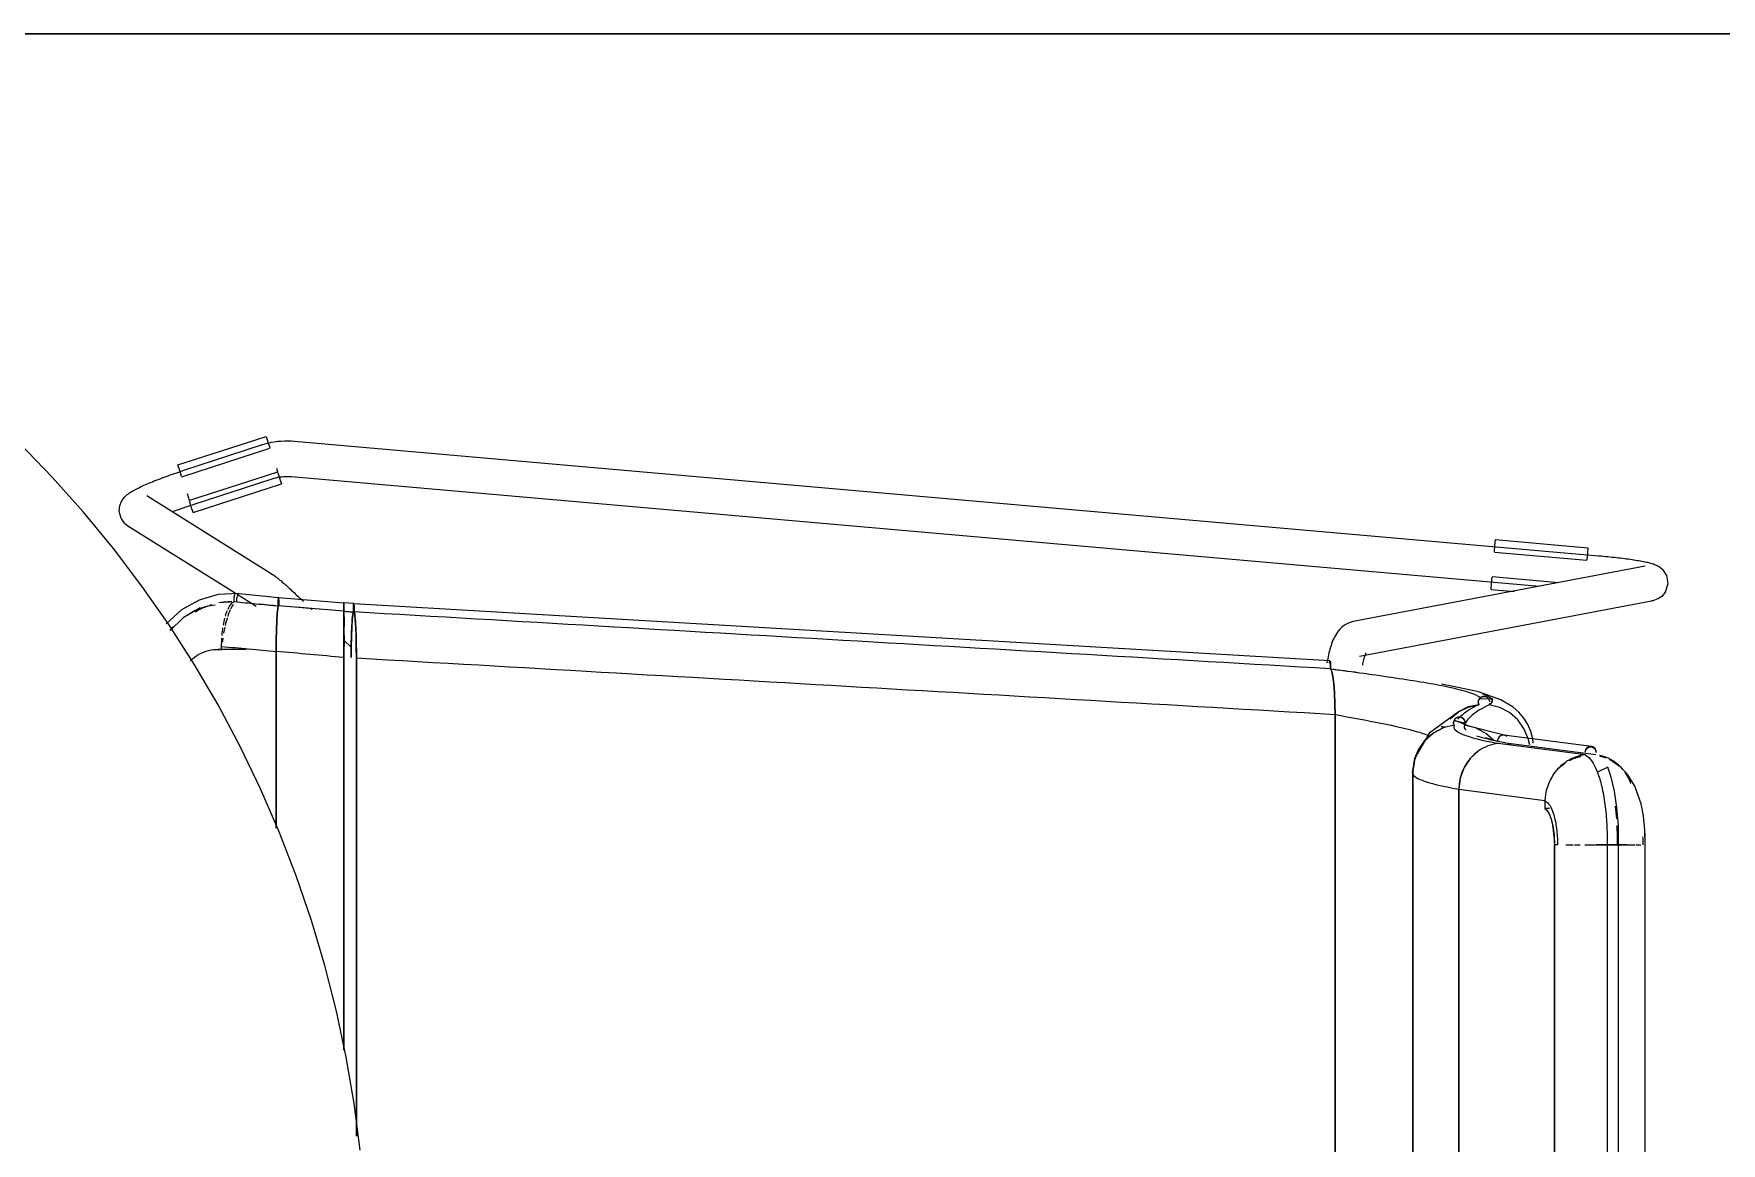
# Model space of a CAD drawing. Header units: millimetres. Extents: x 79795 to 317870, y -36033 to 97293.
# Drawn here: x 160103 to 160677, y 22878 to 23255 of the extents above; entities that cross this region are included whole.
import ezdxf

# ---------------------------------------------------------------- set-up
doc = ezdxf.new("R2010")
doc.units = ezdxf.units.MM
doc.header["$MEASUREMENT"] = 0
doc.layers.add('CSM-STL-XX-ZZ-M3-A-XXXX-00001_detached _19_04_21__rvt-1-Level 4$0$I-WALL', color=7, linetype='CONTINUOUS', lineweight=9)
doc.layers.add('I-FURN', color=8, linetype='CONTINUOUS', lineweight=9)

msp = doc.modelspace()

# ---------------------------------------------------------------- linework, layer by layer
at = {"layer": 'CSM-STL-XX-ZZ-M3-A-XXXX-00001_detached _19_04_21__rvt-1-Level 4$0$I-WALL', "lineweight": 30}
msp.add_line((156862.83, 23255.33), (161148.83, 23255.33), dxfattribs=at)
at = {"layer": 'I-FURN'}
for p, q in [((160152.34, 23108.76), (160182.35, 23118.45)), ((160182.35, 23118.45), (160182.98, 23116.5)), ((160184.07, 23116.32), (160182.95, 23116.08)), ((160182.98, 23116.5), (160183.61, 23114.52)), ((160185.2, 23116.52), (160184.07, 23116.32)), ((160186.33, 23116.67), (160185.2, 23116.52)), ((160187.47, 23116.77), (160186.33, 23116.67)), ((160188.61, 23116.83), (160187.47, 23116.77)), ((160189.75, 23116.85), (160188.61, 23116.83)), ((160190.89, 23116.81), (160189.75, 23116.85)), ((160192.03, 23116.74), (160190.89, 23116.81)), ((160635.35, 23077.79), (160192.03, 23116.73)), ((160109.63, 23104.61), (160098.51, 23116.1)), ((160153.64, 23104.72), (160183.65, 23114.41)), ((160180.71, 23115.45), (160153.89, 23106.74)), ((160180.75, 23115.46), (160180.71, 23115.45)), ((160181.85, 23115.79), (160180.75, 23115.46)), ((160182.95, 23116.08), (160181.85, 23115.79)), ((160147.66, 23104.58), (160148.36, 23104.84)), ((160148.36, 23104.84), (160149.06, 23105.09)), ((160149.06, 23105.09), (160149.78, 23105.35)), ((160149.78, 23105.35), (160150.5, 23105.6)), ((160150.5, 23105.6), (160151.23, 23105.85)), ((160151.23, 23105.85), (160151.96, 23106.1)), ((160151.96, 23106.1), (160152.7, 23106.34)), ((160152.97, 23106.81), (160152.34, 23108.76)), ((160152.7, 23106.34), (160153.44, 23106.59)), ((160153.61, 23104.84), (160152.97, 23106.81)), ((160153.44, 23106.59), (160153.89, 23106.74)), ((160186.26, 23106.34), (160156.25, 23096.65)), ((160185.85, 23107.6), (160186.22, 23106.43)), ((160186.29, 23106.22), (160186.93, 23104.25)), ((160186.34, 23104.54), (160186.99, 23104.65)), ((160186.99, 23104.65), (160187.65, 23104.74)), ((160187.65, 23104.74), (160188.31, 23104.8)), ((160188.31, 23104.8), (160188.97, 23104.84)), ((160188.97, 23104.84), (160189.63, 23104.85)), ((160189.63, 23104.85), (160190.29, 23104.83)), ((160190.29, 23104.83), (160190.96, 23104.78)), ((160190.96, 23104.78), (160190.98, 23104.78)), ((160190.98, 23104.78), (160615.33, 23067.5)), ((160120.29, 23092.68), (160109.63, 23104.61)), ((160135.11, 23098.66), (160135.51, 23098.97)), ((160135.51, 23098.97), (160135.9, 23099.25)), ((160135.9, 23099.25), (160136.29, 23099.51)), ((160136.29, 23099.51), (160136.68, 23099.75)), ((160136.68, 23099.75), (160137.08, 23099.98)), ((160137.08, 23099.98), (160137.49, 23100.22)), ((160137.49, 23100.22), (160137.92, 23100.44)), ((160137.92, 23100.44), (160138.36, 23100.67)), ((160138.36, 23100.67), (160138.81, 23100.9)), ((160138.81, 23100.9), (160139.29, 23101.13)), ((160139.29, 23101.13), (160139.78, 23101.37)), ((160139.78, 23101.37), (160140.29, 23101.6)), ((160140.29, 23101.6), (160140.82, 23101.84)), ((160140.82, 23101.84), (160141.36, 23102.08)), ((160141.36, 23102.08), (160141.92, 23102.32)), ((160141.92, 23102.32), (160142.5, 23102.57)), ((160142.5, 23102.57), (160143.1, 23102.81)), ((160143.1, 23102.81), (160143.71, 23103.06)), ((160143.71, 23103.06), (160144.33, 23103.31)), ((160144.33, 23103.31), (160144.97, 23103.57)), ((160144.97, 23103.57), (160145.63, 23103.82)), ((160145.63, 23103.82), (160146.29, 23104.07)), ((160146.29, 23104.07), (160146.97, 23104.33)), ((160146.97, 23104.33), (160147.66, 23104.58)), ((160155.47, 23099.05), (160156.22, 23096.75)), ((160157.55, 23092.61), (160187.56, 23102.29)), ((160157.6, 23095.32), (160184.42, 23104.04)), ((160184.42, 23104.04), (160185.05, 23104.23)), ((160185.05, 23104.23), (160185.69, 23104.4)), ((160185.69, 23104.4), (160186.34, 23104.54)), ((160186.93, 23104.25), (160187.56, 23102.29)), ((160132.44, 23092.93), (160132.61, 23094.91)), ((160132.61, 23094.91), (160133.13, 23096.29)), ((160133.13, 23096.29), (160133.7, 23097.2)), ((160133.7, 23097.2), (160134.22, 23097.83)), ((160134.22, 23097.83), (160134.68, 23098.29)), ((160134.68, 23098.29), (160135.11, 23098.66)), ((160185.33, 23070.94), (160141.74, 23098.25)), ((160151.25, 23093.12), (160151.89, 23093.35)), ((160151.89, 23093.35), (160152.53, 23093.59)), ((160152.53, 23093.59), (160153.19, 23093.82)), ((160153.19, 23093.82), (160153.85, 23094.06)), ((160153.85, 23094.06), (160154.53, 23094.29)), ((160154.53, 23094.29), (160155.21, 23094.53)), ((160155.21, 23094.53), (160155.89, 23094.76)), ((160155.89, 23094.76), (160156.58, 23094.99)), ((160156.92, 23094.56), (160156.29, 23096.53)), ((160156.58, 23094.99), (160157.27, 23095.22)), ((160157.55, 23092.61), (160156.92, 23094.56)), ((160157.27, 23095.22), (160157.6, 23095.32)), ((160130.47, 23080.33), (160120.29, 23092.68)), ((160133.02, 23090.7), (160132.44, 23092.93)), ((160134.25, 23088.97), (160133.02, 23090.7)), ((160134.25, 23088.97), (160135.37, 23088.08)), ((160135.37, 23088.08), (160172.14, 23065.05)), ((160150.63, 23092.88), (160151.25, 23093.12)), ((160600.15, 23081.32), (160600.33, 23083.36)), ((160600.33, 23083.36), (160631.74, 23080.6)), ((160140.14, 23067.59), (160130.47, 23080.33)), ((160599.96, 23079.13), (160631.37, 23076.37)), ((160599.97, 23079.25), (160600.15, 23081.32)), ((160631.56, 23078.56), (160631.38, 23076.49)), ((160631.74, 23080.6), (160631.56, 23078.56)), ((160635.51, 23077.77), (160635.35, 23077.79)), ((160636.26, 23077.71), (160635.51, 23077.77)), ((160637.01, 23077.64), (160636.26, 23077.71)), ((160637.76, 23077.56), (160637.01, 23077.64)), ((160638.5, 23077.49), (160637.76, 23077.56)), ((160639.24, 23077.41), (160638.5, 23077.49)), ((160639.97, 23077.33), (160639.24, 23077.41)), ((160640.7, 23077.26), (160639.97, 23077.33)), ((160641.42, 23077.17), (160640.7, 23077.26)), ((160642.13, 23077.09), (160641.42, 23077.17)), ((160642.83, 23077.01), (160642.13, 23077.09)), ((160643.51, 23076.92), (160642.83, 23077.01)), ((160644.19, 23076.83), (160643.51, 23076.92)), ((160644.85, 23076.75), (160644.19, 23076.83)), ((160645.5, 23076.66), (160644.85, 23076.75)), ((160646.14, 23076.57), (160645.5, 23076.66)), ((160646.76, 23076.48), (160646.14, 23076.57)), ((160647.36, 23076.39), (160646.76, 23076.48)), ((160647.95, 23076.29), (160647.36, 23076.39)), ((160648.51, 23076.2), (160647.95, 23076.29)), ((160649.06, 23076.11), (160648.51, 23076.2)), ((160649.6, 23076.02), (160649.06, 23076.11)), ((160650.11, 23075.92), (160649.6, 23076.02)), ((160185.33, 23070.94), (160185.65, 23070.73)), ((160185.65, 23070.73), (160185.91, 23070.54)), ((160185.91, 23070.54), (160186.14, 23070.37)), ((160186.14, 23070.37), (160186.36, 23070.2)), ((160651.2, 23074.31), (160551.91, 23055.49)), ((160599.03, 23068.49), (160599.21, 23070.56)), ((160621.7, 23068.71), (160599.22, 23070.68)), ((160650.61, 23075.83), (160650.11, 23075.92)), ((160651.09, 23075.73), (160650.61, 23075.83)), ((160651.55, 23075.63), (160651.09, 23075.73)), ((160651.99, 23075.54), (160651.55, 23075.63)), ((160652.42, 23075.43), (160651.99, 23075.54)), ((160652.83, 23075.33), (160652.42, 23075.43)), ((160653.23, 23075.22), (160652.83, 23075.33)), ((160653.63, 23075.11), (160653.23, 23075.22)), ((160654.02, 23074.98), (160653.63, 23075.11)), ((160654.43, 23074.84), (160654.02, 23074.98)), ((160654.85, 23074.67), (160654.43, 23074.84)), ((160655.33, 23074.46), (160654.85, 23074.67)), ((160655.89, 23074.15), (160655.33, 23074.46)), ((160656.59, 23073.68), (160655.89, 23074.15)), ((160657.5, 23072.82), (160656.59, 23073.68)), ((160658.54, 23071.17), (160657.5, 23072.82)), ((160659.03, 23068.4), (160658.54, 23071.17)), ((160149.3, 23054.46), (160140.14, 23067.59)), ((160166.09, 23064.71), (160159.57, 23062.83)), ((160172.99, 23064.99), (160166.09, 23064.71)), ((160172.1, 23065.12), (160186.59, 23063.69)), ((160172.51, 23064.81), (160178.95, 23060.77)), ((160186.36, 23070.2), (160186.58, 23070.02)), ((160186.58, 23070.02), (160186.81, 23069.83)), ((160186.81, 23069.83), (160187.05, 23069.63)), ((160187.05, 23069.63), (160187.3, 23069.41)), ((160187.3, 23069.41), (160187.57, 23069.18)), ((160187.57, 23069.18), (160187.85, 23068.94)), ((160187.85, 23068.94), (160188.14, 23068.68)), ((160188.14, 23068.68), (160188.45, 23068.41)), ((160188.45, 23068.41), (160188.78, 23068.12)), ((160188.78, 23068.12), (160189.11, 23067.82)), ((160189.11, 23067.82), (160189.46, 23067.5)), ((160189.46, 23067.5), (160189.83, 23067.17)), ((160189.83, 23067.17), (160190.21, 23066.83)), ((160190.21, 23066.83), (160190.6, 23066.48)), ((160190.6, 23066.48), (160191, 23066.11)), ((160191, 23066.11), (160191.41, 23065.73)), ((160191.41, 23065.73), (160191.84, 23065.33)), ((160191.84, 23065.33), (160192.27, 23064.93)), ((160192.27, 23064.93), (160192.72, 23064.52)), ((160192.72, 23064.52), (160193.17, 23064.1)), ((160598.85, 23066.45), (160599.03, 23068.49)), ((160598.85, 23066.45), (160606.74, 23065.76)), ((160658.19, 23065.65), (160656.87, 23064.08)), ((160658.19, 23065.65), (160659.03, 23068.4)), ((160153.55, 23059.44), (160148.4, 23054.7)), ((160159.57, 23062.83), (160153.55, 23059.44)), ((160159.97, 23060.12), (160154.14, 23056.76)), ((160186.31, 23059.95), (160186.13, 23058.22)), ((160186.13, 23058.23), (160186.31, 23059.95)), ((160186.5, 23060.84), (160186.31, 23059.95)), ((160186.31, 23059.96), (160186.5, 23060.84)), ((160186.5, 23062.76), (160186.49, 23062.3)), ((160186.49, 23062.3), (160186.5, 23062.75)), ((160186.49, 23062.3), (160186.49, 23061.81)), ((160186.49, 23061.81), (160186.49, 23062.3)), ((160186.49, 23061.81), (160186.49, 23061.31)), ((160186.49, 23061.31), (160186.49, 23061.81)), ((160186.49, 23061.31), (160186.5, 23060.84)), ((160186.5, 23060.84), (160186.49, 23061.31)), ((160186.52, 23063.14), (160186.5, 23062.76)), ((160186.5, 23062.75), (160186.52, 23063.13)), ((160186.54, 23063.44), (160186.52, 23063.14)), ((160186.52, 23063.13), (160186.54, 23063.43)), ((160186.57, 23063.63), (160186.54, 23063.44)), ((160186.59, 23063.69), (160186.57, 23063.63)), ((160186.57, 23063.62), (160186.59, 23063.69)), ((160186.62, 23063.63), (160186.59, 23063.69)), ((160186.59, 23063.69), (160208.79, 23061.87)), ((160186.59, 23063.69), (160186.62, 23063.63)), ((160186.64, 23063.44), (160186.62, 23063.63)), ((160186.62, 23063.63), (160186.64, 23063.44)), ((160186.66, 23063.15), (160186.64, 23063.44)), ((160186.64, 23063.44), (160186.66, 23063.15)), ((160186.69, 23062.32), (160186.68, 23062.77)), ((160186.68, 23062.76), (160186.69, 23062.31)), ((160186.7, 23061.83), (160186.69, 23062.32)), ((160186.69, 23062.31), (160186.7, 23061.82)), ((160186.69, 23061.33), (160186.7, 23061.83)), ((160186.7, 23061.82), (160186.69, 23061.33)), ((160186.69, 23060.86), (160186.69, 23061.33)), ((160186.69, 23061.33), (160186.69, 23060.85)), ((160193.17, 23064.1), (160193.63, 23063.66)), ((160193.63, 23063.66), (160194.1, 23063.22)), ((160194.1, 23063.22), (160194.58, 23062.77)), ((160194.58, 23062.77), (160195.06, 23062.32)), ((160197.55, 23059.96), (160198.06, 23059.48)), ((160208.77, 23058.14), (160208.79, 23059.03)), ((160208.79, 23059.03), (160208.77, 23058.14)), ((160208.8, 23061.8), (160208.79, 23061.87)), ((160208.79, 23061.87), (160208.79, 23061.8)), ((160212.15, 23061.59), (160208.79, 23061.86)), ((160208.79, 23061.8), (160208.79, 23061.86)), ((160208.79, 23061.86), (160208.8, 23061.79)), ((160208.79, 23061.61), (160208.79, 23061.8)), ((160208.79, 23061.8), (160208.79, 23061.61)), ((160208.79, 23061.32), (160208.79, 23061.61)), ((160208.79, 23061.61), (160208.79, 23061.32)), ((160208.79, 23060.93), (160208.79, 23061.32)), ((160208.79, 23061.32), (160208.79, 23060.94)), ((160208.79, 23060.94), (160208.79, 23060.49)), ((160208.79, 23060.48), (160208.79, 23060.93)), ((160208.79, 23060.49), (160208.79, 23060)), ((160208.79, 23059.99), (160208.79, 23060.48)), ((160208.79, 23060), (160208.79, 23059.5)), ((160208.79, 23059.5), (160208.79, 23059.99)), ((160208.79, 23059.03), (160208.79, 23059.5)), ((160208.79, 23059.5), (160208.79, 23059.03)), ((160208.8, 23061.61), (160208.8, 23061.8)), ((160208.8, 23061.79), (160208.8, 23061.6)), ((160208.8, 23061.31), (160208.8, 23061.61)), ((160208.8, 23061.6), (160208.8, 23061.31)), ((160208.8, 23061.31), (160208.8, 23060.93)), ((160208.8, 23060.93), (160208.8, 23061.31)), ((160208.8, 23060.93), (160208.8, 23060.48)), ((160208.8, 23060.48), (160208.8, 23060.93)), ((160208.8, 23060.48), (160208.8, 23059.99)), ((160208.8, 23059.99), (160208.8, 23060.48)), ((160208.8, 23059.99), (160208.8, 23059.49)), ((160208.8, 23059.49), (160208.8, 23059.99)), ((160208.8, 23059.49), (160208.8, 23059.02)), ((160208.8, 23059.02), (160208.8, 23059.49)), ((160212.05, 23058.75), (160211.84, 23057.85)), ((160212.05, 23060.2), (160212.04, 23059.71)), ((160212.04, 23059.71), (160212.04, 23059.22)), ((160212.04, 23059.22), (160212.05, 23058.75)), ((160212.06, 23060.66), (160212.05, 23060.2)), ((160212.08, 23061.04), (160212.06, 23060.66)), ((160212.1, 23061.33), (160212.08, 23061.04)), ((160212.12, 23061.52), (160212.1, 23061.33)), ((160212.15, 23061.59), (160212.12, 23061.52)), ((160212.15, 23061.59), (160544.06, 23042.3)), ((160212.18, 23061.52), (160212.15, 23061.59)), ((160212.21, 23061.34), (160212.18, 23061.52)), ((160212.23, 23061.04), (160212.21, 23061.34)), ((160212.25, 23060.66), (160212.23, 23061.04)), ((160212.26, 23060.21), (160212.25, 23060.66)), ((160212.25, 23058.76), (160212.26, 23059.23)), ((160212.46, 23057.87), (160212.25, 23058.76)), ((160212.26, 23059.72), (160212.26, 23060.21)), ((160212.26, 23059.23), (160212.26, 23059.72)), ((160554.14, 23043.7), (160653.43, 23062.52)), ((160653.85, 23062.6), (160653.43, 23062.52)), ((160654.37, 23062.74), (160653.85, 23062.6)), ((160654.99, 23062.95), (160654.37, 23062.74)), ((160655.79, 23063.33), (160654.99, 23062.95)), ((160656.87, 23064.08), (160655.79, 23063.33)), ((160157.92, 23040.99), (160149.3, 23054.46)), ((160154.14, 23056.76), (160149.67, 23052.49)), ((160185.98, 23055.74), (160185.86, 23052.64)), ((160185.86, 23052.71), (160185.98, 23055.74)), ((160186.13, 23058.22), (160185.98, 23055.74)), ((160185.98, 23055.78), (160186.13, 23058.22)), ((160208.74, 23050.76), (160208.75, 23053.89)), ((160208.75, 23053.89), (160208.74, 23050.76)), ((160208.75, 23053.89), (160208.76, 23056.39)), ((160208.76, 23056.39), (160208.75, 23053.89)), ((160208.76, 23056.39), (160208.77, 23058.14)), ((160208.77, 23058.14), (160208.76, 23056.39)), ((160208.82, 23058.12), (160208.83, 23056.37)), ((160208.83, 23056.37), (160208.82, 23058.12)), ((160208.83, 23056.37), (160208.84, 23053.87)), ((160208.84, 23053.88), (160208.83, 23056.37)), ((160211.49, 23053.6), (160211.36, 23050.48)), ((160211.65, 23056.1), (160211.49, 23053.6)), ((160211.84, 23057.85), (160211.65, 23056.1)), ((160212.66, 23056.12), (160212.46, 23057.87)), ((160212.82, 23053.62), (160212.66, 23056.12)), ((160212.94, 23050.48), (160212.82, 23053.62)), ((160547.95, 23053.44), (160547.43, 23052.92)), ((160548.55, 23053.95), (160547.95, 23053.44)), ((160549.24, 23054.43), (160548.55, 23053.95)), ((160550.03, 23054.87), (160549.24, 23054.43)), ((160550.92, 23055.24), (160550.03, 23054.87)), ((160551.91, 23055.49), (160550.92, 23055.24)), ((160185.76, 23045.46), (160185.79, 23049.11)), ((160185.79, 23049.1), (160185.76, 23045.34)), ((160185.86, 23052.64), (160185.79, 23049.2)), ((160185.79, 23049.2), (160185.86, 23052.64)), ((160208.74, 23050.76), (160208.73, 23047.19)), ((160208.73, 23047.19), (160208.74, 23050.75)), ((160211.41, 23046.63), (160208.73, 23049.2)), ((160208.85, 23050.75), (160208.86, 23047.19)), ((160208.86, 23047.19), (160208.85, 23050.75)), ((160211.36, 23050.48), (160211.29, 23046.93)), ((160213.02, 23046.92), (160212.94, 23050.48)), ((160544.42, 23047.39), (160544.23, 23046.79)), ((160544.63, 23047.98), (160544.42, 23047.39)), ((160544.85, 23048.56), (160544.63, 23047.98)), ((160545.08, 23049.13), (160544.85, 23048.56)), ((160545.33, 23049.69), (160545.08, 23049.13)), ((160545.61, 23050.25), (160545.33, 23049.69)), ((160545.9, 23050.78), (160545.61, 23050.25)), ((160546.22, 23051.32), (160545.9, 23050.78)), ((160546.58, 23051.86), (160546.22, 23051.32)), ((160546.98, 23052.39), (160546.58, 23051.86)), ((160547.43, 23052.92), (160546.98, 23052.39)), ((160175.72, 23046.05), (160165.97, 23046.05)), ((160167.21, 23045.99), (160167.21, 23047.04)), ((160185.76, 22985.23), (160185.76, 23045.46)), ((160185.76, 23045.34), (160185.76, 22985.23)), ((160208.73, 23043.4), (160208.73, 23047.19)), ((160208.73, 23047.19), (160208.73, 23043.4)), ((160208.73, 22909.76), (160208.73, 23043.4)), ((160208.73, 23043.4), (160208.73, 22909.76)), ((160211.29, 23046.93), (160211.26, 23043.25)), ((160213.05, 23043.14), (160213.02, 23046.92)), ((160213.05, 22880.54), (160213.05, 23043.14)), ((160213.05, 23043.14), (160213.05, 22880.54)), ((160543.15, 23042.2), (160543.04, 23041.49)), ((160543.28, 23042.89), (160543.15, 23042.2)), ((160543.41, 23043.57), (160543.28, 23042.89)), ((160543.56, 23044.24), (160543.41, 23043.57)), ((160543.71, 23044.9), (160543.56, 23044.24)), ((160543.87, 23045.54), (160543.71, 23044.9)), ((160544.04, 23046.17), (160543.87, 23045.54)), ((160543.88, 23041.39), (160543.91, 23041.77)), ((160543.91, 23041.76), (160543.88, 23041.38)), ((160543.91, 23041.77), (160543.96, 23042.06)), ((160543.96, 23042.05), (160543.91, 23041.76)), ((160544.06, 23042.3), (160544.01, 23042.24)), ((160544.01, 23042.24), (160544.06, 23042.3)), ((160544.23, 23046.79), (160544.04, 23046.17)), ((160544.17, 23042.04), (160544.21, 23041.74)), ((160544.21, 23041.74), (160544.17, 23042.03)), ((160544.24, 23041.35), (160544.21, 23041.74)), ((160544.21, 23041.74), (160544.24, 23041.35)), ((160555.27, 23041.62), (160555.17, 23041.15)), ((160555.37, 23042.07), (160555.27, 23041.62)), ((160555.48, 23042.49), (160555.37, 23042.07)), ((160555.59, 23042.89), (160555.48, 23042.49)), ((160555.69, 23043.25), (160555.59, 23042.89)), ((160555.8, 23043.59), (160555.69, 23043.25)), ((160555.91, 23043.89), (160555.8, 23043.59)), ((160556.01, 23044.16), (160555.91, 23043.89)), ((160556.1, 23044.39), (160556.01, 23044.16)), ((160556.19, 23044.59), (160556.1, 23044.39)), ((160556.27, 23044.74), (160556.19, 23044.59)), ((160556.31, 23044.83), (160556.27, 23044.74)), ((160556.36, 23044.9), (160556.31, 23044.83)), ((160556.37, 23044.92), (160556.36, 23044.9)), ((160166, 23027.18), (160157.92, 23040.99)), ((160544.26, 23040.9), (160544.24, 23041.35)), ((160544.24, 23041.35), (160544.26, 23040.9)), ((160544.25, 23039.43), (160544.27, 23039.91)), ((160544.27, 23039.91), (160544.25, 23039.44)), ((160544.25, 23039.44), (160544.65, 23038.53)), ((160544.65, 23038.53), (160544.25, 23039.43)), ((160544.27, 23040.4), (160544.26, 23040.9)), ((160544.26, 23040.9), (160544.27, 23040.41)), ((160544.27, 23040.41), (160544.27, 23039.91)), ((160544.27, 23039.91), (160544.27, 23040.4)), ((160545.02, 23036.79), (160544.65, 23038.53)), ((160544.65, 23038.53), (160545.02, 23036.8)), ((160545.33, 23034.29), (160545.02, 23036.79)), ((160545.02, 23036.79), (160545.33, 23034.32)), ((160555.17, 23041.15), (160555.07, 23040.66)), ((160545.57, 23031.19), (160545.33, 23034.29)), ((160545.33, 23034.29), (160545.56, 23031.24)), ((160545.72, 23027.65), (160545.57, 23031.19)), ((160545.57, 23031.19), (160545.72, 23027.72)), ((160586.04, 23033.46), (160581.98, 23034.19)), ((160594.56, 23031.57), (160586.04, 23033.46)), ((160602.19, 23028.9), (160594.56, 23031.57)), ((160595.96, 23030), (160596.45, 23030.06)), ((160596.45, 23030.06), (160595.96, 23030)), ((160596.45, 23030.06), (160596.93, 23029.99)), ((160596.93, 23029.99), (160596.45, 23030.06)), ((160173.51, 23013.06), (160166, 23027.18)), ((160545.78, 23023.88), (160545.72, 23027.65)), ((160545.72, 23027.65), (160545.78, 23023.96)), ((160578.11, 23017.88), (160587.65, 23024.86)), ((160587.72, 23024.82), (160584.89, 23022.41)), ((160584.89, 23022.41), (160587.72, 23024.8)), ((160587.65, 23024.86), (160589.4, 23025.75)), ((160591.05, 23026.46), (160587.72, 23024.82)), ((160587.73, 23024.8), (160591.05, 23026.45)), ((160591.05, 23026.45), (160594.66, 23027.24)), ((160594.66, 23027.24), (160591.05, 23026.46)), ((160594.48, 23028.21), (160594.57, 23028.7)), ((160594.57, 23028.7), (160594.48, 23028.21)), ((160594.51, 23027.71), (160594.48, 23028.21)), ((160594.48, 23028.21), (160594.51, 23027.71)), ((160594.66, 23027.24), (160594.51, 23027.71)), ((160594.51, 23027.71), (160594.66, 23027.24)), ((160594.57, 23028.7), (160594.78, 23029.15)), ((160594.78, 23029.15), (160594.57, 23028.7)), ((160594.78, 23029.15), (160595.1, 23029.53)), ((160595.1, 23029.53), (160594.78, 23029.15)), ((160595.1, 23029.53), (160595.5, 23029.82)), ((160595.5, 23029.82), (160595.1, 23029.53)), ((160595.5, 23029.82), (160595.96, 23030)), ((160595.96, 23030), (160595.5, 23029.82)), ((160599.39, 23029.26), (160595.54, 23029.07)), ((160596.93, 23029.99), (160597.38, 23029.79)), ((160597.38, 23029.8), (160596.93, 23029.99)), ((160597.78, 23029.49), (160597.38, 23029.8)), ((160597.38, 23029.79), (160597.78, 23029.49)), ((160597.78, 23029.49), (160598.08, 23029.1)), ((160598.09, 23029.11), (160597.78, 23029.49)), ((160598.08, 23029.1), (160598.28, 23028.65)), ((160598.28, 23028.65), (160598.09, 23029.11)), ((160598.31, 23027.66), (160598.15, 23027.19)), ((160598.15, 23027.19), (160598.31, 23027.66)), ((160601.78, 23026.28), (160598.15, 23027.19)), ((160598.28, 23028.65), (160598.35, 23028.16)), ((160598.36, 23028.16), (160598.28, 23028.65)), ((160599.07, 23028.09), (160599.39, 23029.26)), ((160605.1, 23024.54), (160601.78, 23026.28)), ((160606.3, 23026.39), (160602.19, 23028.9)), ((160607.92, 23022.06), (160605.1, 23024.54)), ((160608.27, 23024.65), (160606.3, 23026.39)), ((160609.95, 23022.68), (160608.27, 23024.65)), ((160545.78, 22640.49), (160545.78, 23023.88)), ((160545.78, 23023.88), (160545.78, 22640.49)), ((160582.56, 23019.34), (160579.16, 23017.58)), ((160579.34, 23017.69), (160582.56, 23019.33)), ((160586.27, 23020.23), (160582.56, 23019.34)), ((160586.15, 23021.69), (160586.07, 23021.2)), ((160586.07, 23021.19), (160586.16, 23021.68)), ((160586.07, 23021.2), (160586.11, 23020.7)), ((160586.11, 23020.7), (160586.07, 23021.19)), ((160586.27, 23020.23), (160586.11, 23020.7)), ((160586.11, 23020.7), (160586.27, 23020.23)), ((160586.36, 23022.14), (160586.15, 23021.69)), ((160586.16, 23021.68), (160586.36, 23022.14)), ((160590.06, 23020.91), (160586.17, 23021.74)), ((160591.63, 23019.87), (160586.3, 23022.04)), ((160586.36, 23022.14), (160586.67, 23022.52)), ((160586.67, 23022.52), (160586.36, 23022.14)), ((160587.07, 23022.82), (160586.67, 23022.52)), ((160586.67, 23022.52), (160587.07, 23022.81)), ((160587.07, 23022.81), (160587.54, 23023)), ((160587.53, 23023), (160587.07, 23022.82)), ((160588.03, 23023.07), (160587.53, 23023)), ((160587.54, 23023), (160588.03, 23023.07)), ((160588.03, 23023.07), (160588.52, 23023)), ((160588.52, 23023), (160588.03, 23023.07)), ((160588.52, 23023), (160588.98, 23022.81)), ((160588.98, 23022.82), (160588.52, 23023)), ((160589.38, 23022.52), (160588.98, 23022.82)), ((160588.98, 23022.81), (160589.38, 23022.52)), ((160589.38, 23022.52), (160589.69, 23022.14)), ((160589.7, 23022.14), (160589.38, 23022.52)), ((160589.69, 23022.14), (160589.89, 23021.68)), ((160589.9, 23021.69), (160589.7, 23022.14)), ((160589.94, 23020.7), (160589.78, 23020.23)), ((160589.78, 23020.23), (160589.94, 23020.7)), ((160593.49, 23019.34), (160589.78, 23020.23)), ((160589.89, 23021.68), (160589.98, 23021.19)), ((160589.98, 23021.2), (160589.9, 23021.69)), ((160589.94, 23020.7), (160589.98, 23021.2)), ((160589.98, 23021.19), (160589.94, 23020.7)), ((160603.24, 23016.9), (160591.63, 23019.87)), ((160596.72, 23017.69), (160593.49, 23019.34)), ((160610.1, 23018.98), (160607.92, 23022.06)), ((160611.33, 23020.48), (160609.95, 23022.68)), ((160611.5, 23015.46), (160610.1, 23018.98)), ((160612.35, 23018.11), (160611.33, 23020.48)), ((160180.46, 22998.64), (160173.51, 23013.06)), ((160573, 23009.23), (160578.11, 23017.88)), ((160576.29, 23015.08), (160574.12, 23011.94)), ((160574.13, 23011.94), (160576.3, 23015.07)), ((160579.16, 23017.58), (160576.29, 23015.08)), ((160576.3, 23015.07), (160579.17, 23017.58)), ((160596.86, 23016.08), (160599.29, 23015.32)), ((160599.76, 23015.08), (160596.89, 23017.58)), ((160599.29, 23015.32), (160605.58, 23013.94)), ((160601.14, 23015.55), (160601.06, 23015.06)), ((160601.06, 23015.06), (160601.1, 23014.56)), ((160601.33, 23016), (160601.14, 23015.55)), ((160630.96, 23010.25), (160601.26, 23014.09)), ((160601.64, 23016.38), (160601.33, 23016)), ((160602.02, 23016.68), (160601.64, 23016.38)), ((160602.46, 23016.87), (160602.02, 23016.68)), ((160602.93, 23016.93), (160602.46, 23016.87)), ((160603.4, 23016.87), (160602.93, 23016.93)), ((160632.94, 23013.06), (160603.16, 23016.92)), ((160603.84, 23016.68), (160603.4, 23016.87)), ((160604.22, 23016.39), (160603.84, 23016.68)), ((160634.5, 23010.22), (160604.8, 23014.07)), ((160611.49, 23015.46), (160611.86, 23013.72)), ((160611.87, 23013.72), (160611.5, 23015.46)), ((160613.01, 23015.61), (160612.35, 23018.11)), ((160613.16, 23014.19), (160613.01, 23015.61)), ((160572.13, 23004.04), (160572.93, 23009.08)), ((160572.28, 23004.58), (160572.76, 23008.37)), ((160572.75, 23008.37), (160572.28, 23004.58)), ((160574.12, 23011.94), (160572.75, 23008.37)), ((160572.76, 23008.37), (160574.13, 23011.94)), ((160572.93, 23009.08), (160574.3, 23012.25)), ((160591.75, 23008.97), (160589.67, 23005.86)), ((160594.49, 23011.46), (160591.75, 23008.97)), ((160630.97, 23010.68), (160628.53, 23011)), ((160639.13, 23008.58), (160638.93, 23008.68)), ((160643.03, 23005.9), (160639.13, 23008.58)), ((160572.13, 23004.04), (160572.13, 22699.24)), ((160572.28, 22659.79), (160572.28, 23004.58)), ((160572.28, 23004.58), (160572.28, 22659.79)), ((160588.36, 23002.31), (160587.88, 22998.54)), ((160589.67, 23005.86), (160588.36, 23002.31)), ((160638.52, 23006.04), (160634.98, 23004.28)), ((160639.69, 23002.59), (160638.52, 23006.04)), ((160640.78, 22997.9), (160639.69, 23002.59)), ((160645.32, 23003.43), (160643.03, 23005.9)), ((160647.71, 22999.55), (160645.32, 23003.43)), ((160186.83, 22983.97), (160180.46, 22998.64)), ((160587.88, 22998.54), (160617.16, 22994.68)), ((160587.88, 22665.83), (160587.88, 22998.54)), ((160587.88, 22998.54), (160587.88, 22665.83)), ((160641.63, 22992.27), (160640.78, 22997.9)), ((160649.84, 22993.5), (160647.71, 22999.55)), ((160617.16, 22994.68), (160617.09, 22991.97)), ((160618.75, 22991.97), (160617.09, 22991.97)), ((160617.09, 22991.97), (160617.95, 22991.33)), ((160617.95, 22991.33), (160618.74, 22989.97)), ((160618.74, 22989.97), (160619.41, 22987.99)), ((160642.12, 22986.15), (160641.63, 22992.27)), ((160650.63, 22989.46), (160649.84, 22993.5)), ((160619.41, 22987.99), (160619.92, 22985.5)), ((160619.92, 22985.5), (160620.24, 22982.65)), ((160642.21, 22979.61), (160642.12, 22986.15)), ((160651.14, 22984.64), (160650.63, 22989.46)), ((160651.25, 22979.61), (160651.14, 22984.64)), ((160192.6, 22969.05), (160186.83, 22983.97)), ((160620.24, 22982.65), (160620.35, 22979.61)), ((160620.35, 22979.61), (160620.35, 22684.76)), ((160620.41, 22684.76), (160620.41, 22979.61)), ((160624.26, 22979.61), (160626.72, 22979.61)), ((160627.24, 22979.61), (160629.08, 22979.61)), ((160630.71, 22979.61), (160634.27, 22979.61)), ((160638.28, 22979.61), (160634.46, 22979.61)), ((160634.46, 22979.61), (160638.28, 22979.61)), ((160638.25, 22979.61), (160638.25, 22684.76)), ((160638.58, 22979.61), (160638.36, 22979.61)), ((160638.36, 22979.61), (160642.21, 22979.61)), ((160638.91, 22979.61), (160638.58, 22979.61)), ((160639.33, 22979.61), (160638.91, 22979.61)), ((160639.8, 22979.61), (160639.33, 22979.61)), ((160640.3, 22979.61), (160639.8, 22979.61)), ((160640.79, 22979.61), (160640.3, 22979.61)), ((160641.25, 22979.61), (160640.79, 22979.61)), ((160641.64, 22979.61), (160641.25, 22979.61)), ((160641.94, 22979.61), (160641.64, 22979.61)), ((160642.14, 22979.61), (160641.94, 22979.61)), ((160644.99, 22979.61), (160641.97, 22979.61)), ((160641.97, 22979.61), (160644.98, 22979.61)), ((160642.21, 22979.61), (160642.14, 22979.61)), ((160642.21, 22684.76), (160642.21, 22979.61)), ((160645.15, 22979.61), (160647.73, 22979.61)), ((160648, 22979.61), (160649.76, 22979.61)), ((160650.95, 22979.61), (160651.23, 22979.61)), ((160651.25, 22979.61), (160651.08, 22979.61)), ((160651.25, 22684.76), (160651.25, 22979.61)), ((160197.77, 22953.91), (160192.6, 22969.05)), ((160202.34, 22938.57), (160197.77, 22953.91)), ((160206.28, 22923.07), (160202.34, 22938.57)), ((160209.6, 22907.42), (160206.28, 22923.07)), ((160212.3, 22891.65), (160209.6, 22907.42)), ((160214.36, 22875.78), (160212.3, 22891.65))]:
    msp.add_line(p, q, dxfattribs=at)
for centre, major_axis, ratio, start_param, end_param in [((160602.95, 22998.41), (0, -15.78), 0.955139, 3.495799, 3.737346), ((160602.95, 22998.41), (0, -15.78), 0.955139, 3.254129, 3.495629), ((160602.93, 23014.97), (0, -1.96), 0.955139, 2.379629, 4.923331), ((160602.95, 22998.41), (0, -15.78), 0.955139, 3.737469, 4.704147), ((160635.5, 22979.61), (15.75, 0), 0.000004, 2.669107, 2.851347), ((160646.97, 22979.61), (0, 12.4), 0.287441, 4.712389, 4.932602)]:
    msp.add_ellipse(centre, major_axis=major_axis, ratio=ratio, start_param=start_param, end_param=end_param, dxfattribs=at)
for points, knots in [([(160171.54, 23062.28), (160171.52, 23062.42), (160171.49, 23062.71), (160171.48, 23063.13), (160171.49, 23063.5), (160171.51, 23063.8), (160171.54, 23064.06), (160171.59, 23064.31), (160171.66, 23064.54), (160171.72, 23064.73), (160171.82, 23064.93), (160171.91, 23065.03), (160171.95, 23065.07)], [0, 0, 0, 0, 0.0555556, 0.1111111, 0.1666667, 0.1944444, 0.2222222, 0.2777778, 0.3055556, 0.3333333, 0.3888889, 0.4444444, 0.4444444, 0.4444444, 0.4444444]), ([(160156.56, 23058.37), (160157.3, 23058.82), (160159.97, 23060.35), (160162.9, 23060.93), (160165.04, 23061.21)], [0.6047567, 0.6047567, 0.6047567, 0.6047567, 0.6666667, 0.8236682, 0.8236682, 0.8236682, 0.8236682]), ([(160163.94, 23061.2), (160162.59, 23060.81), (160160.63, 23060.08), (160158.81, 23059.07), (160158.23, 23058.72)], [0.2297626, 0.2297626, 0.2297626, 0.2297626, 0.3333333, 0.3824546, 0.3824546, 0.3824546, 0.3824546]), ([(160169.39, 23059.76), (160169.71, 23060.44), (160170.41, 23061.57), (160171.15, 23062.13), (160171.54, 23062.28)], [0.6690305, 0.6690305, 0.6690305, 0.6690305, 0.8333333, 1, 1, 1, 1]), ([(160208.8, 23059.02), (160205.11, 23059.33), (160199.77, 23059.77), (160194.44, 23060.21), (160192.8, 23060.35)], [0, 0, 0, 0, 0.5, 0.7233886, 0.7233886, 0.7233886, 0.7233886]), ([(160211.26, 23043.25), (160211.26, 23045.76), (160211.32, 23049.53), (160211.48, 23053.71), (160211.7, 23057.07), (160211.91, 23058.46), (160212.05, 23058.75)], [-0.996036, -0.996036, -0.996036, -0.996036, -0.6666667, -0.5, -0.3333333, 0, 0, 0, 0]), ([(160212.15, 23061.59), (160212.17, 23061.59), (160212.2, 23061.46), (160212.23, 23061.06), (160212.25, 23060.68), (160212.26, 23060.22), (160212.26, 23059.73), (160212.26, 23059.22), (160212.26, 23058.91), (160212.25, 23058.76)], [-0.498493, -0.498493, -0.498493, -0.498493, -0.375, -0.3125, -0.25, -0.1875, -0.125, -0.0625, 0, 0, 0, 0]), ([(160212.25, 23058.76), (160212.4, 23058.48), (160212.61, 23057.09), (160212.83, 23053.73), (160212.95, 23050.56), (160213.03, 23046.96), (160213.05, 23044.41), (160213.05, 23043.14)], [-1, -1, -1, -1, -0.666667, -0.5, -0.333333, -0.166667, 0, 0, 0, 0]), ([(160157.32, 23042.89), (160158.22, 23043.65), (160161.22, 23045.58), (160164.82, 23046.21), (160167.21, 23045.99)], [0.5, 0.5, 0.5, 0.5, 0.6666667, 1, 1, 1, 1]), ([(160213.05, 23043.14), (160268.57, 23039.94), (160379.58, 23033.55), (160490.42, 23027.16), (160545.78, 23023.96)], [0.0000006, 0.0000006, 0.0000006, 0.0000006, 0.5, 1, 1, 1, 1]), ([(160544.25, 23039.43), (160551.8, 23038.42), (160567.01, 23036.39), (160585.45, 23033.34), (160593.75, 23030.9), (160595.35, 23029.47), (160595.54, 23029.07)], [0, 0, 0, 0, 0.25, 0.5, 0.75, 0.8499411, 0.8499411, 0.8499411, 0.8499411]), ([(160595.94, 23030.96), (160596.57, 23030.73), (160599.48, 23029.47), (160599.7, 23028.21), (160598.15, 23027.19)], [0.6929173, 0.6929173, 0.6929173, 0.6929173, 0.75, 1, 1, 1, 1]), ([(160594.66, 23027.24), (160592.25, 23026.07), (160589.6, 23024.44), (160587.93, 23022.82), (160587.53, 23022.36)], [0, 0, 0, 0, 0.5, 0.6963068, 0.6963068, 0.6963068, 0.6963068]), ([(160598.15, 23027.19), (160595.75, 23026.03), (160592.32, 23023.93), (160590.53, 23021.84), (160590.06, 23020.91)], [0, 0, 0, 0, 0.5, 0.9025383, 0.9025383, 0.9025383, 0.9025383]), ([(160545.78, 23023.88), (160551.17, 23022.91), (160561.95, 23020.97), (160572.66, 23018.53), (160576.9, 23017.07), (160578.05, 23016.59)], [0, 0, 0, 0, 0.25, 0.5, 0.625, 0.625, 0.625, 0.625]), ([(160634.54, 23011.1), (160634.55, 23011.24), (160634.53, 23011.46), (160634.46, 23011.75), (160634.36, 23012.02), (160634.18, 23012.34), (160633.89, 23012.66), (160633.53, 23012.89), (160633.18, 23013.03), (160632.87, 23013.08), (160632.6, 23013.08), (160632.33, 23013.05), (160632.08, 23012.97), (160631.83, 23012.86), (160631.52, 23012.67), (160631.19, 23012.34), (160630.96, 23011.95), (160630.84, 23011.59), (160630.79, 23011.33), (160630.77, 23011.17), (160630.77, 23011.1)], [0.1111111, 0.1111111, 0.1111111, 0.1111111, 0.1666667, 0.1944444, 0.2222222, 0.2777778, 0.3333333, 0.3888889, 0.4444444, 0.4791667, 0.5138889, 0.5486111, 0.5833333, 0.6180556, 0.6527778, 0.7222222, 0.7916667, 0.8263889, 0.8611111, 0.8888889, 0.8888889, 0.8888889, 0.8888889]), ([(160630.87, 23011.49), (160630.91, 23011.61), (160631, 23011.84), (160631.28, 23012.26), (160631.83, 23012.71), (160632.7, 23012.97), (160633.48, 23012.74), (160633.99, 23012.34), (160634.29, 23011.96), (160634.48, 23011.5), (160634.52, 23011.17), (160634.53, 23011.01)], [-0.8125, -0.8125, -0.8125, -0.8125, -0.765625, -0.71875, -0.625, -0.5, -0.375, -0.3125, -0.25, -0.1875, -0.125, -0.125, -0.125, -0.125]), ([(160617.71, 22998.21), (160618.03, 22999.45), (160619.46, 23002.97), (160621.92, 23006.28), (160624.08, 23007.41)], [-0.8333333, -0.8333333, -0.8333333, -0.8333333, -0.6666667, -0.3333333, -0.3333333, -0.3333333, -0.3333333]), ([(160643.76, 23005.11), (160642.96, 23006.06), (160641.15, 23007.73), (160638.33, 23009.33), (160636.42, 23009.8), (160635.68, 23009.96)], [0.5, 0.5, 0.5, 0.5, 0.6666667, 0.8333333, 0.9365189, 0.9365189, 0.9365189, 0.9365189]), ([(160572.13, 23004.04), (160572.13, 23003.21), (160574.51, 23001.38), (160582.15, 22999.55), (160587.88, 22998.54)], [0.0892847, 0.0892847, 0.0892847, 0.0892847, 0.5, 1, 1, 1, 1]), ([(160634.98, 23004.28), (160635.53, 23002.86), (160636.52, 22999.53), (160637.62, 22993.47), (160638.25, 22986.61), (160638.32, 22981.96), (160638.28, 22979.61)], [0.3397465, 0.3397465, 0.3397465, 0.3397465, 0.5, 0.6666667, 0.8333333, 0.9999948, 0.9999948, 0.9999948, 0.9999948]), ([(160646.4, 23000.48), (160646.22, 23001), (160645.65, 23002.34), (160644.91, 23003.6), (160644.38, 23004.32)], [0.260519, 0.260519, 0.260519, 0.260519, 0.3333333, 0.4544474, 0.4544474, 0.4544474, 0.4544474])]:
    msp.add_open_spline(points, degree=3, knots=knots, dxfattribs=at)
for points in [[(160172.85, 23064.93), (160172.8, 23064.89), (160172.71, 23064.77), (160172.58, 23064.47), (160172.46, 23064.08), (160172.37, 23063.63), (160172.3, 23063.14), (160172.27, 23062.64), (160172.27, 23062.32), (160172.28, 23062.18)], [(160166.26, 23061.93), (160167.5, 23062.13), (160168.75, 23062.16), (160170.02, 23062.17)], [(160170.71, 23062.24), (160169.81, 23062.22), (160168.92, 23062.16), (160168.02, 23062.06)], [(160168.49, 23057.3), (160168.7, 23058.03), (160168.93, 23058.66), (160169.18, 23059.26)], [(160170.12, 23059.45), (160169.82, 23058.81), (160169.54, 23058.07), (160169.28, 23057.25)], [(160171.19, 23061.27), (160170.87, 23060.86), (160170.54, 23060.34), (160170.23, 23059.7)], [(160171.54, 23062.28), (160173.99, 23062.04), (160178.94, 23061.56), (160183.97, 23061.08), (160186.5, 23060.84)], [(160179.6, 23061.56), (160181.89, 23061.33), (160184.19, 23061.1), (160186.5, 23060.87)], [(160208.79, 23059.03), (160205.07, 23059.33), (160197.63, 23059.93), (160190.21, 23060.54), (160186.5, 23060.84)], [(160208.79, 23059.03), (160209.36, 23058.98), (160210.52, 23058.89), (160211.67, 23058.8), (160212.25, 23058.76)], [(160208.8, 23059.02), (160209.34, 23058.97), (160210.43, 23058.88), (160211.51, 23058.79), (160212.05, 23058.75)], [(160212.05, 23058.75), (160212.04, 23059.34), (160212.04, 23060.85), (160212.11, 23061.59), (160212.15, 23061.59)], [(160544.25, 23039.44), (160489.01, 23042.66), (160378.42, 23049.1), (160267.66, 23055.54), (160212.25, 23058.76)], [(160149.68, 23052.44), (160150.07, 23052.9), (160150.47, 23053.37), (160150.87, 23053.82)], [(160167.38, 23050.76), (160167.45, 23051.66), (160167.55, 23052.54), (160167.68, 23053.4)], [(160167.81, 23054.24), (160167.96, 23055.09), (160168.12, 23055.89), (160168.31, 23056.63)], [(160168.28, 23053.57), (160168.14, 23052.92), (160168, 23052.26), (160167.88, 23051.57)], [(160169.13, 23056.82), (160168.87, 23056.02), (160168.65, 23055.14), (160168.43, 23054.22)], [(160167.21, 23047.04), (160167.22, 23047.99), (160167.25, 23048.92), (160167.31, 23049.82)], [(160167.63, 23049.88), (160167.56, 23049.41), (160167.51, 23048.93), (160167.46, 23048.46)], [(160156.57, 23042.2), (160156.81, 23042.44), (160157.06, 23042.66), (160157.32, 23042.89)], [(160165.69, 23046.05), (160166.2, 23046.06), (160166.7, 23046.04), (160167.21, 23045.99)], [(160167.21, 23047.04), (160170.24, 23046.78), (160176.38, 23046.24), (160182.63, 23045.65), (160185.76, 23045.34)], [(160185.76, 23045.46), (160189.58, 23045.12), (160193.41, 23044.78), (160197.24, 23044.43)], [(160197.24, 23044.43), (160201.07, 23044.09), (160204.9, 23043.74), (160208.73, 23043.4)], [(160544.26, 23039.42), (160547.39, 23039.02), (160550.55, 23038.63), (160553.66, 23038.23)], [(160581.81, 23019.84), (160582.28, 23019.78), (160582.75, 23019.73), (160583.21, 23019.67)], [(160586.27, 23020.23), (160585.72, 23019.2), (160587.69, 23017.16), (160595.75, 23015.11), (160601.26, 23014.09)], [(160589.78, 23020.23), (160589.49, 23019.68), (160589.63, 23019.14), (160590.2, 23018.59)], [(160593.93, 23016.69), (160595.83, 23016.03), (160598.63, 23015.37), (160601.68, 23014.72)], [(160630.96, 23010.25), (160629.72, 23010.1), (160627.34, 23009.52), (160624, 23007.75), (160621.16, 23005.22), (160618.97, 23002.08), (160617.56, 22998.48), (160617.2, 22995.97), (160617.16, 22994.68)], [(160625.45, 23008.26), (160626.7, 23008.96), (160628.07, 23009.36), (160629.45, 23009.7)], [(160630.95, 23010.04), (160631.68, 23009.69), (160633.08, 23008.38), (160634.35, 23005.91), (160634.92, 23004.45)], [(160635.83, 23009.78), (160636.51, 23009.62), (160637.19, 23009.42), (160637.85, 23009.17)], [(160572.28, 23004.58), (160572.18, 23004.4), (160572.13, 23004.22), (160572.13, 23004.04)], [(160617.17, 22994.43), (160617.73, 22994.31), (160618.83, 22993.36), (160620.22, 22990.04), (160621.18, 22985.24), (160621.44, 22981.51), (160621.47, 22979.61)], [(160641, 22992.76), (160641.18, 22991.35), (160641.35, 22989.9), (160641.45, 22988.43)], [(160620.4, 22980.45), (160620.34, 22983.23), (160619.98, 22985.77), (160619.46, 22987.99)], [(160641.57, 22986.21), (160641.68, 22984.03), (160641.72, 22981.83), (160641.68, 22979.61)], [(160650.97, 22984.21), (160651.1, 22982.74), (160651.16, 22981.19), (160651.16, 22979.61)]]:
    msp.add_open_spline(points, degree=3, dxfattribs=at)

doc.saveas('drawing.dxf')
